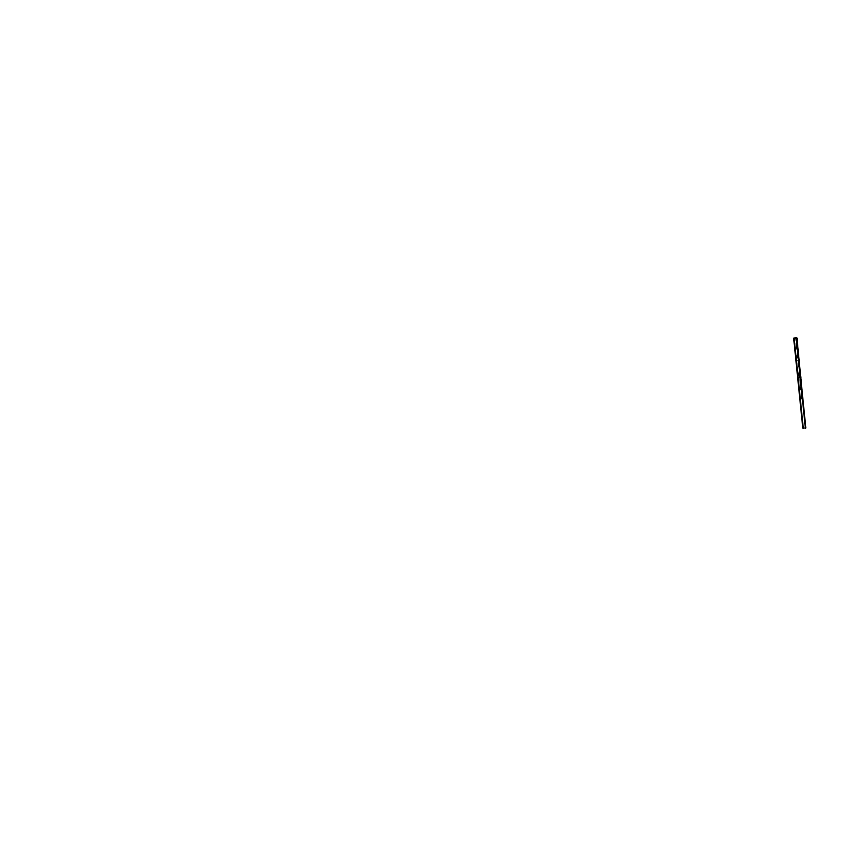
<?xml version="1.0" encoding="UTF-8"?>
<svg xmlns="http://www.w3.org/2000/svg" width="848" height="848" viewBox="0 0 848 848"><rect width="100%" height="100%" fill="white"/><g stroke="black" fill="none" stroke-linecap="round" stroke-linejoin="round"><path stroke-width="1.27" d="M793.908 338.299L796.463 338.055L805.6 427.996L803.045 428.24L793.908 338.299L803.045 428.24M801.54 390.038L796.866 338.129L794.661 338.246M796.23 343.832L796.929 343.705M797.947 360.697L799.145 360.57L798.148 360.559M799.569 376.724L800.777 376.597M799.622 377.561L800.819 377.434L799.855 377.424M796.463 338.055L805.6 427.996M796.866 338.129L795.869 338.119L796.092 340.355M798.572 354.952L797.576 354.941L797.798 357.188M800.289 371.816L799.282 371.806L799.516 374.053M800.989 387.79L801.106 389.773L801.413 387.79M796.654 345.931L796.993 349.281M798.371 362.817L798.71 366.188M800.088 379.671L800.427 383.052M801.816 396.758L802.049 398.984L801.795 394.521M796.484 356.192L796.717 358.439M798.201 373.056L798.424 375.304M800.353 377.434L800.703 383.052"/></g></svg>
